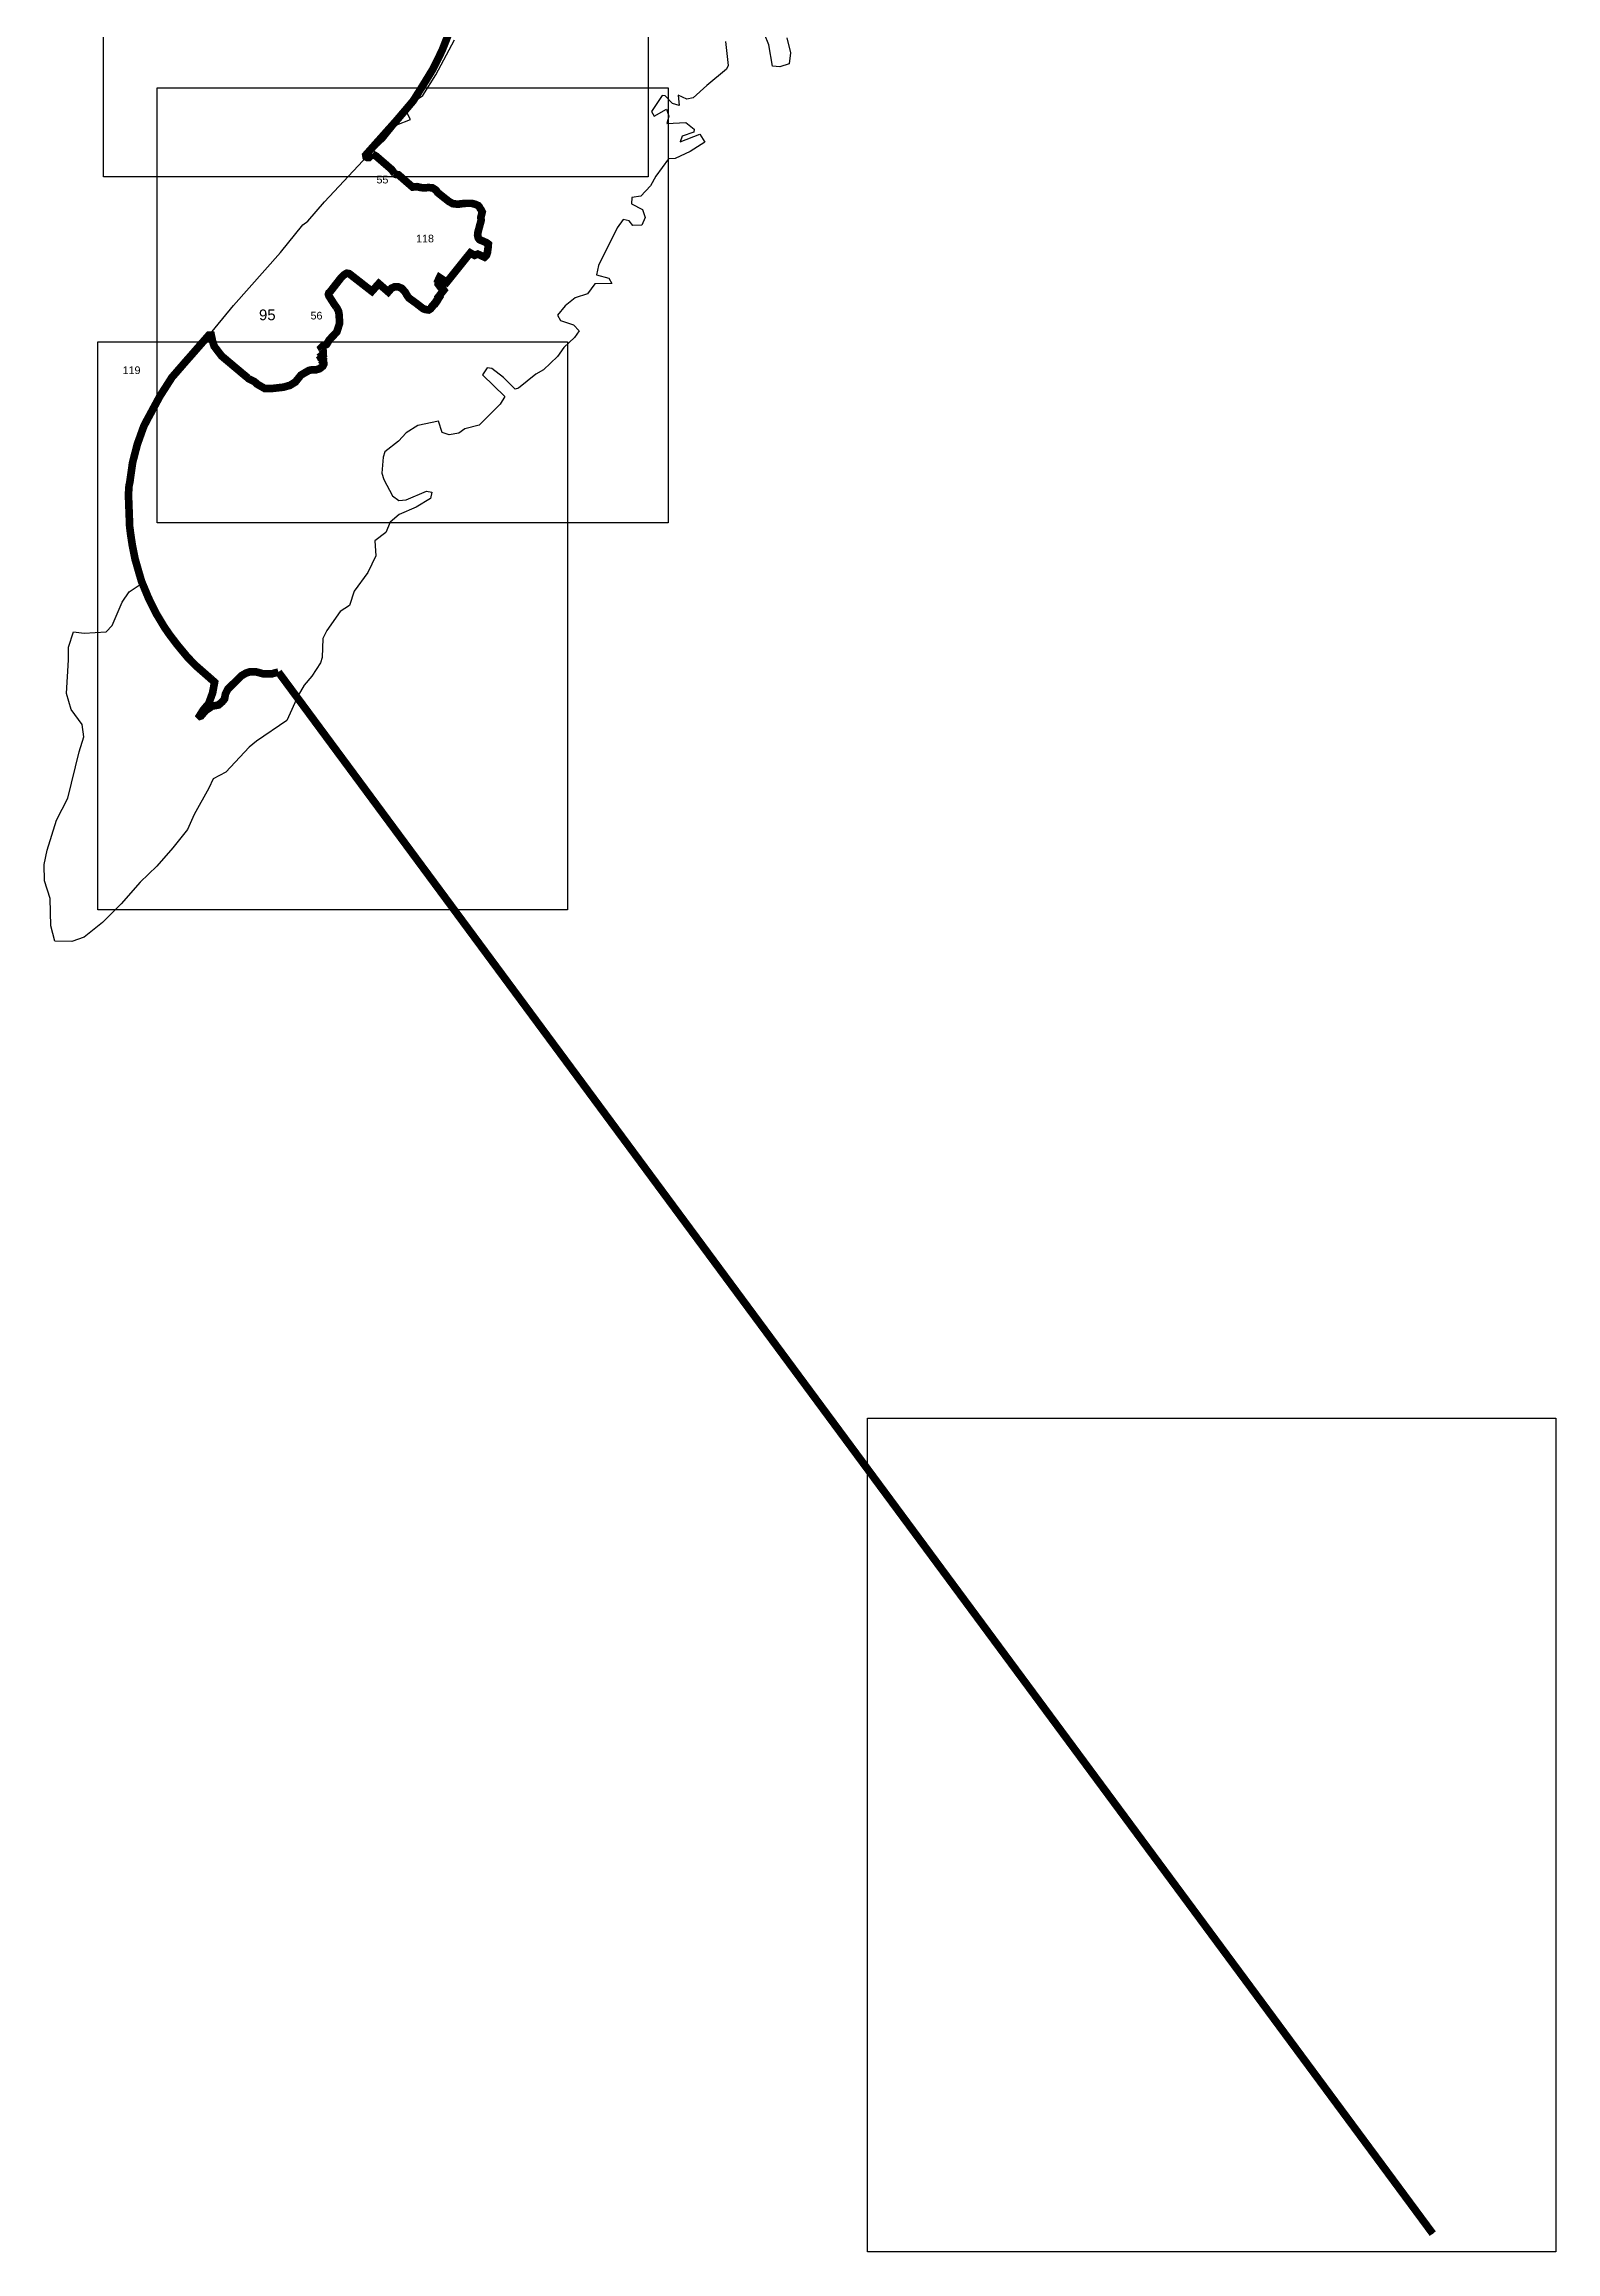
# Model space of a CAD drawing. Header units: metres. Extents: x 261539 to 277970, y 2080288 to 2213332.
# Drawn here: x 268091 to 277970, y 2080288 to 2094720 of the extents above; entities that cross this region are included whole.
import ezdxf

# ---------------------------------------------------------------- set-up
doc = ezdxf.new("R2010")
doc.units = ezdxf.units.M
for name, color, linetype in [('ARTIFICIALLY PROTECTED', 10, 'Continuous'), ('COASTLINE', 5, 'Continuous'), ('NATURALLY PROTECTED', 3, 'Continuous'), ('UNPROTECTED', 130, 'Continuous'), ('UNPROTECTED DUE TO CREEK', 150, 'Continuous'), ('village', 22, 'Continuous')]:
    doc.layers.add(name, color=color, linetype=linetype)
doc.styles.get("Standard").update_dxf_attribs({"font": 'arial.ttf'})
picture_1 = doc.add_image_def('image5.ecw', size_in_pixel=(12057, 14948))
picture_2 = doc.add_image_def('image6.ecw', size_in_pixel=(14270, 12157))
picture_3 = doc.add_image_def('image7.ecw', size_in_pixel=(8976, 10862))
picture_4 = doc.add_image_def('image8.ecw', size_in_pixel=(9609, 11639))

msp = doc.modelspace()

# ---------------------------------------------------------------- linework, layer by layer
at = {"layer": 'ARTIFICIALLY PROTECTED', "const_width": 50, "flags": 128}
for points in [[(270749, 2094824), (270693, 2094682), (270662, 2094617), (270629, 2094552), (270561, 2094441), (270503, 2094349), (270398, 2094225), (270193, 2093995), (270194, 2093989), (270195, 2093983), (270204, 2093978), (270214, 2093978), (270237, 2094001)], [(270382, 2093874), (270389, 2093868), (270406, 2093866), (270499, 2093785), (270528, 2093788), (270549, 2093783), (270562, 2093781), (270575, 2093780), (270586, 2093781), (270605, 2093782), (270629, 2093780), (270652, 2093765), (270663, 2093749), (270735, 2093692), (270761, 2093677), (270795, 2093673), (270816, 2093676), (270845, 2093679), (270866, 2093679), (270885, 2093679), (270910, 2093672), (270928, 2093664), (270937, 2093653), (270941, 2093644), (270947, 2093637), (270954, 2093622), (270945, 2093587), (270947, 2093568), (270925, 2093486), (270924, 2093471), (270926, 2093460), (270929, 2093451), (270937, 2093441), (270968, 2093428), (270981, 2093422), (270988, 2093418), (270994, 2093413), (270993, 2093402), (270992, 2093388), (270988, 2093358), (270981, 2093338), (270969, 2093327), (270925, 2093347), (270904, 2093339), (270876, 2093355), (270722, 2093163), (270675, 2093194), (270666, 2093175), (270670, 2093173), (270665, 2093165), (270666, 2093155), (270673, 2093147), (270671, 2093145), (270674, 2093141), (270678, 2093144), (270688, 2093134), (270703, 2093112), (270670, 2093070), (270674, 2093065), (270653, 2093033), (270650, 2093035), (270646, 2093029), (270648, 2093027), (270641, 2093019), (270639, 2093021), (270633, 2093014), (270635, 2093012), (270617, 2092990), (270604, 2092982), (270583, 2092985), (270569, 2092990), (270554, 2093001), (270526, 2093023), (270475, 2093060), (270466, 2093072), (270449, 2093101), (270427, 2093124), (270405, 2093133), (270381, 2093133), (270361, 2093124), (270340, 2093100), (270278, 2093154), (270233, 2093104), (270225, 2093110), (270085, 2093219), (270077, 2093221), (270069, 2093222), (270063, 2093219), (270056, 2093215), (270047, 2093208), (270031, 2093192), (269960, 2093101), (269952, 2093094), (269949, 2093085), (269952, 2093074), (269985, 2093022), (270001, 2092999)], [(269424, 2092536), (269389, 2092565), (269251, 2092681), (269202, 2092745), (269191, 2092780), (269183, 2092818), (269168, 2092818), (269005, 2092632), (268926, 2092541), (268848, 2092419), (268762, 2092260), (268742, 2092221), (268700, 2092104), (268669, 2091984), (268651, 2091856), (268646, 2091834), (268642, 2091776), (268650, 2091565), (268658, 2091504), (268668, 2091440), (268686, 2091351), (268727, 2091209), (268756, 2091140), (268772, 2091101), (268823, 2090998), (268850, 2090953), (268877, 2090908), (268911, 2090859), (268961, 2090793), (269030, 2090710), (269037, 2090703), (269083, 2090656), (269179, 2090572)]]:
    msp.add_lwpolyline(points, dxfattribs=at)
at = {"layer": 'COASTLINE', "flags": 128}
msp.add_lwpolyline([(270749, 2094824), (270693, 2094682), (270662, 2094617), (270629, 2094552), (270561, 2094441), (270503, 2094349), (270398, 2094225), (270193, 2093995), (270194, 2093989), (270195, 2093983), (270204, 2093978), (270214, 2093978), (270237, 2094001), (270247, 2093995), (270260, 2093988), (270363, 2093899), (270376, 2093880), (270389, 2093868), (270406, 2093866), (270499, 2093785), (270528, 2093788), (270549, 2093783), (270562, 2093781), (270575, 2093780), (270586, 2093781), (270605, 2093782), (270629, 2093780), (270652, 2093765), (270663, 2093749), (270735, 2093692), (270761, 2093677), (270795, 2093673), (270816, 2093676), (270845, 2093679), (270866, 2093679), (270885, 2093679), (270910, 2093672), (270928, 2093664), (270937, 2093653), (270941, 2093644), (270947, 2093637), (270954, 2093622), (270945, 2093587), (270947, 2093568), (270925, 2093486), (270924, 2093471), (270926, 2093460), (270929, 2093451), (270937, 2093441), (270968, 2093428), (270981, 2093422), (270988, 2093418), (270994, 2093413), (270993, 2093402), (270992, 2093388), (270988, 2093358), (270981, 2093338), (270969, 2093327), (270925, 2093347), (270904, 2093339), (270876, 2093355), (270722, 2093163), (270675, 2093194), (270666, 2093175), (270670, 2093173), (270665, 2093165), (270666, 2093155), (270673, 2093147), (270671, 2093145), (270674, 2093141), (270678, 2093144), (270688, 2093134), (270703, 2093112), (270670, 2093070), (270674, 2093065), (270653, 2093033), (270650, 2093035), (270646, 2093029), (270648, 2093027), (270641, 2093019), (270639, 2093021), (270633, 2093014), (270635, 2093012), (270617, 2092990), (270604, 2092982), (270583, 2092985), (270569, 2092990), (270554, 2093001), (270526, 2093023), (270475, 2093060), (270466, 2093072), (270449, 2093101), (270427, 2093124), (270405, 2093133), (270381, 2093133), (270361, 2093124), (270340, 2093100), (270278, 2093154), (270233, 2093104), (270225, 2093110), (270085, 2093219), (270077, 2093221), (270069, 2093222), (270063, 2093219), (270056, 2093215), (270047, 2093208), (270031, 2093192), (269960, 2093101), (269952, 2093094), (269949, 2093085), (269952, 2093074), (269985, 2093022), (270004, 2092995), (270015, 2092973), (270018, 2092958), (270020, 2092934), (270021, 2092892), (270004, 2092839), (269999, 2092833), (269955, 2092787), (269937, 2092757), (269921, 2092749), (269917, 2092750), (269913, 2092746), (269902, 2092735), (269915, 2092713), (269914, 2092694), (269906, 2092687), (269911, 2092681), (269902, 2092671), (269910, 2092663), (269908, 2092660), (269914, 2092655), (269911, 2092645), (269918, 2092639), (269919, 2092629), (269912, 2092614), (269891, 2092598), (269866, 2092590), (269842, 2092591), (269822, 2092587), (269794, 2092571), (269769, 2092556), (269733, 2092511), (269697, 2092489), (269654, 2092477), (269583, 2092469), (269534, 2092468), (269483, 2092497), (269465, 2092514), (269427, 2092533), (269389, 2092565), (269251, 2092681), (269202, 2092745), (269191, 2092780), (269183, 2092818), (269168, 2092818), (269005, 2092632), (268926, 2092541), (268848, 2092419), (268762, 2092260), (268742, 2092221), (268700, 2092104), (268669, 2091984), (268651, 2091856), (268646, 2091834), (268642, 2091776), (268650, 2091565), (268658, 2091504), (268668, 2091440), (268686, 2091351), (268727, 2091209), (268756, 2091140), (268772, 2091101), (268823, 2090998), (268850, 2090953), (268877, 2090908), (268911, 2090859), (268961, 2090793), (269030, 2090710), (269083, 2090656), (269205, 2090549), (269192, 2090479), (269167, 2090410), (269130, 2090366), (269107, 2090329), (269110, 2090326), (269116, 2090328), (269147, 2090364), (269190, 2090393), (269212, 2090396), (269231, 2090400), (269255, 2090421), (269270, 2090439), (269276, 2090472), (269292, 2090504), (269382, 2090592), (269412, 2090609), (269434, 2090616), (269474, 2090617), (269521, 2090604), (269577, 2090603), (269622, 2090615), (277166, 2080407)], dxfattribs=at)
at = {"layer": 'NATURALLY PROTECTED', "const_width": 50, "flags": 128}
for points in [[(269908, 2092724), (269915, 2092713), (269914, 2092694), (269906, 2092687), (269911, 2092681), (269902, 2092671), (269910, 2092663), (269908, 2092660), (269914, 2092655), (269911, 2092645), (269918, 2092639), (269919, 2092629), (269912, 2092614), (269891, 2092598), (269866, 2092590), (269842, 2092591), (269822, 2092587), (269794, 2092571), (269769, 2092556), (269733, 2092511), (269697, 2092489), (269654, 2092477), (269583, 2092469), (269534, 2092468), (269483, 2092497), (269474, 2092506), (269465, 2092514), (269427, 2092533), (269424, 2092536)], [(269179, 2090572), (269205, 2090549), (269192, 2090479), (269167, 2090410), (269130, 2090366), (269107, 2090329), (269110, 2090326), (269116, 2090328), (269147, 2090364), (269190, 2090393), (269212, 2090396), (269231, 2090400), (269255, 2090421), (269270, 2090439), (269276, 2090472), (269292, 2090504), (269382, 2090592), (269412, 2090609), (269434, 2090616), (269474, 2090617), (269521, 2090604), (269577, 2090603), (269622, 2090615)]]:
    msp.add_lwpolyline(points, dxfattribs=at)
at = {"layer": 'UNPROTECTED', "const_width": 50, "flags": 128}
for points in [[(270237, 2094001), (270247, 2093995), (270260, 2093988), (270363, 2093899), (270376, 2093880), (270382, 2093874)], [(270001, 2092999), (270004, 2092995), (270015, 2092973), (270018, 2092958), (270020, 2092934), (270021, 2092892), (270004, 2092839), (269999, 2092833), (269955, 2092787), (269937, 2092757), (269921, 2092749), (269917, 2092750), (269913, 2092746), (269902, 2092735), (269908, 2092724)]]:
    msp.add_lwpolyline(points, dxfattribs=at)
at = {"layer": 'UNPROTECTED DUE TO CREEK', "const_width": 50, "flags": 128}
msp.add_lwpolyline([(269622, 2090615), (277166, 2080407)], dxfattribs=at)
at = {"layer": 'village'}
for points in [[(272543, 2094737, 0), (272562, 2094580, 0), (272551, 2094556, 0), (272422, 2094449, 0), (272333, 2094368, 0), (272292, 2094359, 0), (272234, 2094387, 0), (272241, 2094318, 0), (272198, 2094331, 0), (272149, 2094382, 0), (272129, 2094384, 0), (272060, 2094280, 0), (272078, 2094249, 0), (272158, 2094295, 0), (272174, 2094248, 0), (272161, 2094201, 0), (272285, 2094208, 0), (272339, 2094164, 0), (272337, 2094144, 0), (272261, 2094118, 0), (272248, 2094082, 0), (272377, 2094131, 0), (272409, 2094079, 0), (272313, 2094018, 0), (272215, 2093972, 0), (272172, 2093970, 0), (272088, 2093857, 0), (272053, 2093794, 0), (271990, 2093726, 0), (271932, 2093717, 0), (271930, 2093676, 0), (272002, 2093639, 0), (272018, 2093587, 0), (271996, 2093536, 0), (271938, 2093533, 0), (271915, 2093564, 0), (271875, 2093573, 0), (271835, 2093519, 0), (271714, 2093273, 0), (271701, 2093211, 0), (271782, 2093189, 0), (271802, 2093155, 0), (271690, 2093152, 0), (271643, 2093087, 0), (271561, 2093061, 0), (271496, 2093009, 0), (271447, 2092948, 0), (271465, 2092913, 0), (271551, 2092884, 0), (271587, 2092846, 0), (271556, 2092801, 0), (271487, 2092736, 0), (271447, 2092677, 0), (271354, 2092591, 0), (271305, 2092562, 0), (271191, 2092471, 0), (271169, 2092464, 0), (271092, 2092540, 0), (271017, 2092600, 0), (270986, 2092604, 0), (270955, 2092559, 0), (271102, 2092417, 0), (271071, 2092367, 0), (270933, 2092229, 0), (270841, 2092206, 0), (270801, 2092176, 0), (270738, 2092165, 0), (270693, 2092182, 0), (270668, 2092254, 0), (270534, 2092226, 0), (270456, 2092178, 0), (270407, 2092124, 0), (270318, 2092054, 0), (270307, 2092020, 0), (270299, 2091915, 0), (270310, 2091874, 0), (270367, 2091767, 0), (270410, 2091736, 0), (270457, 2091741, 0), (270589, 2091798, 0), (270625, 2091790, 0), (270616, 2091749, 0), (270522, 2091692, 0), (270411, 2091644, 0), (270353, 2091594, 0), (270324, 2091527, 0), (270253, 2091473, 0), (270258, 2091374, 0), (270207, 2091266, 0), (270117, 2091144, 0), (270086, 2091050, 0), (270026, 2091011, 0), (269939, 2090887, 0), (269913, 2090835, 0), (269907, 2090710, 0), (269898, 2090676, 0), (269841, 2090588, 0), (269790, 2090530, 0), (269752, 2090462, 0), (269677, 2090298, 0), (269479, 2090164, 0), (269432, 2090123, 0), (269279, 2089961, 0), (269196, 2089917, 0), (269167, 2089856, 0), (269072, 2089683, 0), (269028, 2089586, 0), (268933, 2089467, 0), (268828, 2089347, 0), (268719, 2089241, 0), (268595, 2089099, 0), (268473, 2088979, 0), (268352, 2088881, 0), (268272, 2088854, 0), (268162, 2088855, 0), (268135, 2088957, 0), (268131, 2089134, 0), (268094, 2089251, 0), (268091, 2089358, 0), (268111, 2089450, 0), (268172, 2089646, 0), (268245, 2089790, 0), (268321, 2090093, 0), (268351, 2090192, 0), (268339, 2090273, 0), (268267, 2090371, 0), (268237, 2090474, 0), (268251, 2090694, 0), (268250, 2090777, 0), (268283, 2090878, 0), (268353, 2090869, 0), (268496, 2090877, 0), (268536, 2090920, 0), (268600, 2091071, 0), (268646, 2091139, 0), (268731, 2091195, 0), (268733, 2091236, 0), (268694, 2091359, 0), (268664, 2091480, 0), (268647, 2091587, 0), (268641, 2091760, 0), (268652, 2091870, 0), (268728, 2092146, 0), (268787, 2092321, 0), (268918, 2092513, 0), (269329, 2093012, 0), (269635, 2093357, 0), (269782, 2093538, 0), (269815, 2093563, 0), (269924, 2093689, 0), (270206, 2093992, 0), (270315, 2094092, 0), (270395, 2094193, 0), (270485, 2094228, 0), (270462, 2094272, 0), (270475, 2094320, 0), (270566, 2094383, 0), (270651, 2094518, 0), (270772, 2094748, 0)], [(272944, 2094761, 0), (272969, 2094662, 0), (272961, 2094590, 0), (272898, 2094572, 0), (272851, 2094576, 0), (272828, 2094715, 0), (272798, 2094784, 0)]]:
    msp.add_polyline3d(points, dxfattribs=at)

# ---------------------------------------------------------------- texts
at = {"layer": 'ARTIFICIALLY PROTECTED', "char_height": 50, "attachment_point": 1}
for s, heights, insert in [('118', [0], (270522, 2093474)), ('119', [74.2], (268604, 2092613))]:
    msp.add_mtext_dynamic_manual_height_columns(s, width=84.37, gutter_width=1, heights=heights, dxfattribs=dict(at, insert=insert))
at = {"layer": 'NATURALLY PROTECTED', "insert": (269495, 2092985), "char_height": 70, "attachment_point": 1}
msp.add_mtext_dynamic_manual_height_columns('95', width=95.17, gutter_width=1, heights=[0], dxfattribs=at)
at = {"layer": 'UNPROTECTED', "char_height": 50, "attachment_point": 1}
for s, insert in [('55', (270263, 2093859)), ('56', (269832, 2092970))]:
    msp.add_mtext_dynamic_manual_height_columns(s, width=70.18, gutter_width=1, heights=[0], dxfattribs=dict(at, insert=insert))

# ---------------------------------------------------------------- pictures from other files: only their frames are drawn
image = msp.add_image(picture_1, insert=(268478, 2093852), size_in_units=(3561, 4414))
image.dxf.flags = 7
image = msp.add_image(picture_2, insert=(268830, 2091591), size_in_units=(3339, 2844))
image.dxf.flags = 7
image = msp.add_image(picture_3, insert=(268442, 2089060), size_in_units=(3069, 3714))
image.dxf.flags = 7
image = msp.add_image(picture_4, insert=(273472, 2080288), size_in_units=(4499, 5449))
image.dxf.flags = 7

doc.saveas('drawing.dxf')
